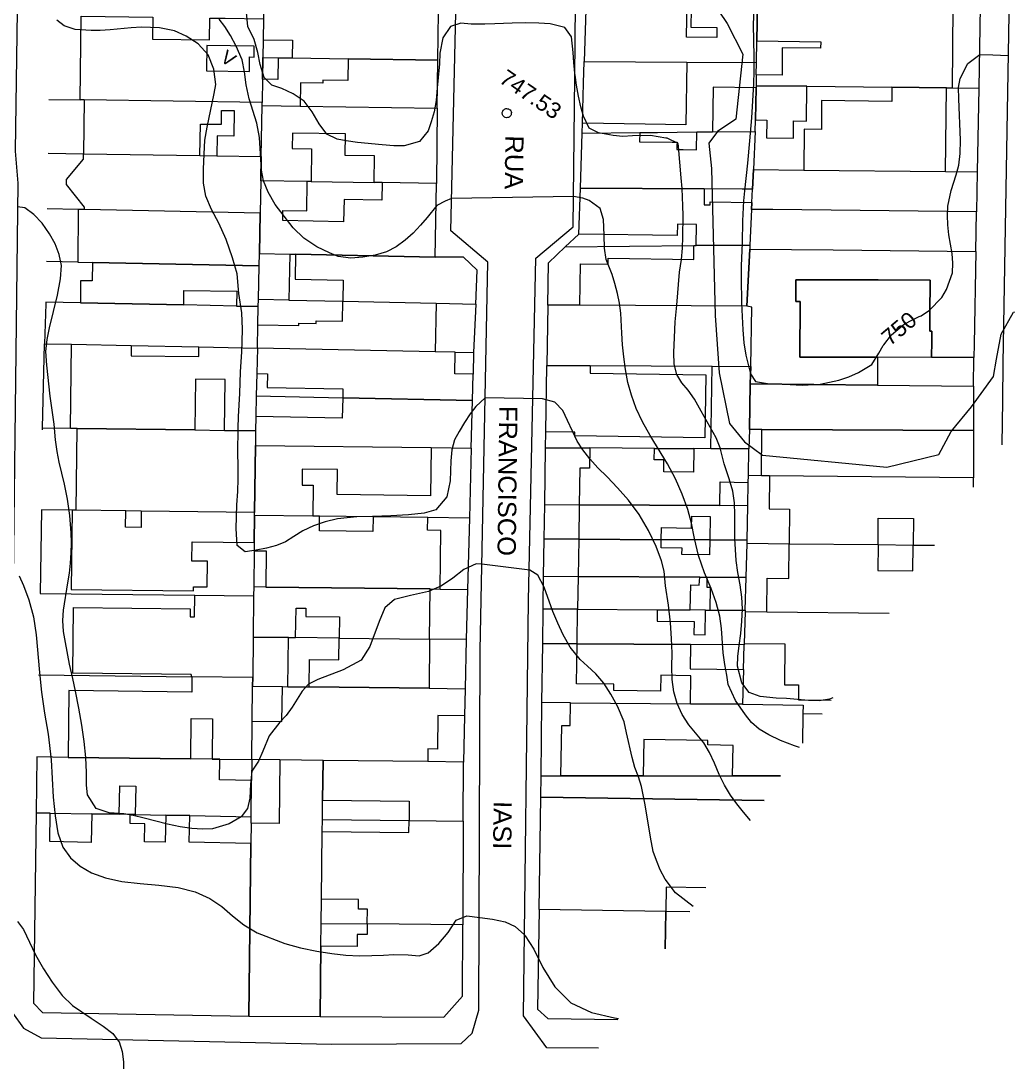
# Model space of a CAD drawing. Header units: metres. Extents: x 322294 to 7190115, y 7390841 to 10157759.
# Drawn here: x 323706.5 to 323814.8, y 7393247.5 to 7393361.7 of the extents above; entities that cross this region are included whole.
import ezdxf
from ezdxf.enums import TextEntityAlignment as Align

# ---------------------------------------------------------------- set-up
doc = ezdxf.new("R2010")
doc.units = ezdxf.units.M
doc.layers.get('0').update_dxf_attribs({"lineweight": 18})
for name, color, linetype, lineweight in [('100_SIST_VIARIO_MEIO_FIO', 1, 'Continuous', 18), ('160_P_SIMP_ASF_TOP', 7, 'Continuous', 18), ('206_MURO_E_MURO_ARRIMO', 7, 'Continuous', 18), ('214_PROJ_BEIRAL_EDIF', 10, 'Continuous', 18), ('600_CURVA_MESTRA', 14, 'Continuous', 18), ('602_CURVA_MESTRA_TOP', 24, 'Continuous', 18), ('604_CURVA_INTERM', 7, 'Continuous', 18), ('606_PTO_COTADO', 7, 'Continuous', 18), ('624_SEGM_CURVA_MESTRA', 14, 'Continuous', 18)]:
    doc.layers.add(name, color=color, linetype=linetype, lineweight=lineweight)
doc.styles.add('Style-Arial', font='arial.ttf', dxfattribs={"height": 1.75})

# ---------------------------------------------------------------- blocks, each defined once
blk = doc.blocks.new('SP09')
at = {"color": 0, "linetype": 'Continuous'}
blk.add_lwpolyline([(-0.03, -0.51), (-0.14, -0.49), (-0.24, -0.46), (-0.31, -0.42), (-0.35, -0.39), (-0.42, -0.31), (-0.47, -0.24), (-0.51, -0.15), (-0.52, -0.09), (-0.52, 0.03), (-0.51, 0.11), (-0.48, 0.2), (-0.44, 0.27), (-0.4, 0.33), (-0.32, 0.39), (-0.23, 0.44), (-0.15, 0.48), (-0.1, 0.48), (-0.03, 0.48), (0.08, 0.48), (0.19, 0.44), (0.27, 0.4), (0.35, 0.32), (0.41, 0.23), (0.46, 0.11), (0.48, 0.03), (0.48, -0.03), (0.47, -0.08), (0.44, -0.21), (0.38, -0.3), (0.31, -0.38), (0.23, -0.44), (0.1, -0.49), (0.02, -0.51)], close=True, dxfattribs=at)

msp = doc.modelspace()

# ---------------------------------------------------------------- linework, layer by layer
at = {"layer": '100_SIST_VIARIO_MEIO_FIO'}
for points in [[(323764.286, 7393430.829), (323764.733, 7393462.155), (323765.885, 7393464.028), (323766.305, 7393464.301), (323812.945, 7393463.71), (323816.51, 7393460.184), (323814.189, 7393324.107)], [(323767.233, 7393355.488), (323767.326, 7393363.482), (323767.603, 7393375.689), (323763.454, 7393378.691), (323764.287, 7393430.829)], [(323706.551, 7393396.043), (323705.867, 7393347.389), (323706.143, 7393343.876), (323705.471, 7393285.19), (323705.591, 7393252.927), (323706.797, 7393251.23), (323708.71, 7393250.193), (323740.581, 7393249.484), (323754.759, 7393249.574), (323755.988, 7393250.697), (323756.727, 7393253.229), (323756.863, 7393292.653), (323757.708, 7393335.213), (323753.628, 7393338.646), (323754.23, 7393364.178)], [(323769.845, 7393249.05), (323764.151, 7393249.098), (323761.618, 7393252.597), (323762.153, 7393298.108), (323762.977, 7393335.66), (323767.04, 7393339.067), (323767.233, 7393355.488)], [(323814.189, 7393324.107), (323814.12, 7393320.055), (323814.046, 7393315.187)]]:
    msp.add_lwpolyline(points, dxfattribs=at)
at = {"layer": '206_MURO_E_MURO_ARRIMO'}
for p, q in [((323811.696, 7393363.183), (323811.537, 7393354.287)), ((323811.537, 7393354.287), (323811.373, 7393345.105)), ((323768.035, 7393349.349), (323768.069, 7393350.447)), ((323766.185, 7393336.873), (323767.691, 7393338.286)), ((323764.351, 7393335.153), (323766.185, 7393336.873)), ((323764.278, 7393330.501), (323764.351, 7393335.153)), ((323756.375, 7393330.612), (323756.137, 7393325.305)), ((323708.858, 7393317.008), (323709.1, 7393326.274)), ((323756.137, 7393325.305), (323756.075, 7393322.92)), ((323708.854, 7393316.84), (323708.858, 7393317.008)), ((323764.034, 7393314.873), (323764.061, 7393316.627)), ((323755.868, 7393314.828), (323755.672, 7393307.164)), ((323763.937, 7393308.647), (323764.034, 7393314.873)), ((323708.748, 7393308.055), (323708.6, 7393298.9)), ((323763.877, 7393304.864), (323763.937, 7393308.647)), ((323755.672, 7393307.164), (323755.472, 7393299.336)), ((323763.814, 7393300.784), (323763.877, 7393304.864)), ((323763.762, 7393297.5), (323763.814, 7393300.784)), ((323755.472, 7393299.336), (323755.34, 7393293.846)), ((323763.759, 7393297.179), (323763.762, 7393297.5)), ((323763.714, 7393293.386), (323763.759, 7393297.179)), ((323755.34, 7393293.846), (323755.211, 7393288.449)), ((323763.638, 7393286.931), (323763.714, 7393293.386)), ((323763.544, 7393278.908), (323763.638, 7393286.931)), ((323755.14, 7393285.478), (323755.018, 7393280.412))]:
    msp.add_line(p, q, dxfattribs=at)
for points in [[(323734.713, 7393357.623), (323736.243, 7393357.599)], [(323787.14, 7393355.741), (323787.164, 7393357.089)], [(323808.64, 7393354.318), (323811.537, 7393354.287)], [(323709.571, 7393353.056), (323712.989, 7393353.004)], [(323774.358, 7393349.417), (323776.287, 7393349.437)], [(323776.287, 7393349.437), (323780.6, 7393349.483)], [(323709.477, 7393347.146), (323713.35, 7393347.086)], [(323738.313, 7393344.06), (323745.217, 7393343.955)], [(323712.792, 7393340.988), (323709.38, 7393341.06)], [(323766.185, 7393336.873), (323780.295, 7393337.024)], [(323712.723, 7393335.224), (323709.288, 7393335.297)], [(323735.891, 7393331.047), (323741.795, 7393330.921)], [(323754.116, 7393325.345), (323756.137, 7393325.305)], [(323732.313, 7393320.552), (323741.784, 7393320.351)], [(323711.924, 7393316.972), (323708.858, 7393317.008)], [(323764.034, 7393314.873), (323768.896, 7393314.844)], [(323775.973, 7393314.802), (323780.286, 7393314.776)], [(323786.21, 7393308.514), (323786.262, 7393311.069)], [(323787.708, 7393311.798), (323786.277, 7393311.813)], [(323712.114, 7393308.016), (323708.748, 7393308.055)], [(323763.937, 7393308.647), (323767.727, 7393308.624)], [(323745.116, 7393307.288), (323739.242, 7393307.356)], [(323755.672, 7393307.164), (323751.104, 7393307.217)], [(323767.668, 7393304.841), (323763.877, 7393304.864)], [(323782.05, 7393304.755), (323776.718, 7393304.787)], [(323786.126, 7393304.398), (323790.734, 7393304.349)], [(323800.486, 7393304.246), (323804.343, 7393304.205)], [(323732.077, 7393303.574), (323732.031, 7393299.611)], [(323763.814, 7393300.784), (323767.604, 7393300.761)], [(323708.6, 7393298.9), (323725.568, 7393298.701)], [(323752.467, 7393299.371), (323755.472, 7393299.336)], [(323767.548, 7393297.157), (323763.759, 7393297.179)], [(323781.563, 7393297.073), (323779.903, 7393297.083)], [(323741.389, 7393294.01), (323736.626, 7393294.066)], [(323755.34, 7393293.846), (323751.315, 7393293.894)], [(323767.488, 7393293.363), (323763.714, 7393293.386)], [(323785.725, 7393290.558), (323785.808, 7393293.254)], [(323708.428, 7393289.957), (323725.258, 7393289.76)], [(323766.779, 7393286.907), (323763.638, 7393286.931)], [(323792.224, 7393285.754), (323794.349, 7393285.715)], [(323731.809, 7393280.688), (323731.783, 7393278.402)], [(323719.033, 7393274.656), (323718.495, 7393274.665)], [(323731.729, 7393273.724), (323731.737, 7393274.425)], [(323739.559, 7393274.128), (323749.058, 7393274.019)], [(323739.423, 7393262.733), (323744.471, 7393262.675)]]:
    msp.add_lwpolyline(points, dxfattribs=at)
at = {"layer": '214_PROJ_BEIRAL_EDIF'}
for points in [[(323787.164, 7393357.089), (323787.208, 7393359.455), (323787.282, 7393363.442), (323787.315, 7393365.025), (323780.668, 7393364.955), (323780.027, 7393364.948), (323779.964, 7393360.97), (323782.828, 7393360.926), (323782.811, 7393359.829), (323779.485, 7393359.881), (323779.548, 7393363.882), (323768.492, 7393364.055), (323768.279, 7393357.202), (323779.53, 7393357.135)], [(323733.049, 7393359.598), (323736.272, 7393359.549), (323736.243, 7393357.599), (323742.373, 7393357.506), (323752.219, 7393357.355), (323752.283, 7393362.621), (323733.1, 7393362.914), (323733.084, 7393361.88)], [(323793.021, 7393363.381), (323787.282, 7393363.442), (323787.208, 7393359.455), (323794.203, 7393359.381), (323794.195, 7393358.678), (323789.989, 7393358.723), (323789.957, 7393355.711), (323787.14, 7393355.741), (323787.118, 7393354.546), (323792.666, 7393354.487), (323802.007, 7393354.388), (323807.99, 7393354.325), (323808.64, 7393354.318), (323808.734, 7393363.215)], [(323733.084, 7393361.88), (323733.049, 7393359.598), (323733.02, 7393357.649), (323732.983, 7393355.264), (323732.944, 7393352.699), (323713.42, 7393352.997), (323712.989, 7393353.004), (323713.098, 7393362.186), (323720.972, 7393362.065), (323720.943, 7393359.649), (323727.177, 7393359.574), (323727.206, 7393361.97), (323728.895, 7393361.944)], [(323732.08, 7393358.881), (323726.896, 7393358.943), (323726.863, 7393356.171), (323731.559, 7393356.116), (323731.577, 7393357.704), (323732.066, 7393357.698)], [(323732.983, 7393355.264), (323733.02, 7393357.649), (323734.713, 7393357.623), (323734.676, 7393355.238)], [(323742.373, 7393357.506), (323742.336, 7393355.132), (323739.623, 7393355.174), (323739.618, 7393354.831), (323737.172, 7393354.868), (323737.133, 7393352.308), (323752.155, 7393352.078), (323752.219, 7393357.355)], [(323787.113, 7393354.303), (323787.049, 7393350.802), (323788.295, 7393350.788), (323788.274, 7393348.825), (323791.205, 7393348.794), (323791.225, 7393350.686), (323792.626, 7393350.671), (323792.666, 7393354.487), (323787.118, 7393354.546)], [(323782.332, 7393349.502), (323787.026, 7393349.552), (323787.049, 7393350.802), (323787.113, 7393354.303), (323782.408, 7393354.376)], [(323802.007, 7393354.388), (323801.991, 7393352.835), (323794.303, 7393352.917), (323794.27, 7393349.766), (323792.395, 7393349.786), (323792.348, 7393345.307), (323807.893, 7393345.142), (323807.99, 7393354.325)], [(323727.974, 7393346.863), (323732.853, 7393346.788), (323732.939, 7393352.372), (323732.944, 7393352.699), (323713.42, 7393352.997), (323713.35, 7393347.086), (323726.134, 7393346.891), (323726.175, 7393350.348), (323728.489, 7393350.32), (323728.507, 7393351.841), (323729.868, 7393351.825), (323729.835, 7393349.036), (323728.001, 7393349.058)], [(323738.313, 7393344.06), (323737.903, 7393344.067), (323732.813, 7393344.144), (323732.853, 7393346.788), (323732.939, 7393352.372), (323737.133, 7393352.308), (323752.155, 7393352.078), (323752.055, 7393343.85), (323746.118, 7393343.941), (323745.217, 7393343.955), (323745.261, 7393346.859), (323742.045, 7393346.908), (323742.081, 7393349.264), (323736.281, 7393349.353), (323736.256, 7393347.664), (323738.368, 7393347.632)], [(323713.35, 7393347.086), (323726.134, 7393346.891), (323727.974, 7393346.863), (323732.853, 7393346.788), (323732.813, 7393344.144), (323732.737, 7393340.565), (323713.473, 7393340.974), (323713.476, 7393341.253), (323711.497, 7393343.74), (323711.504, 7393344.277), (323713.343, 7393346.491)], [(323746.118, 7393343.941), (323746.076, 7393341.994), (323741.941, 7393342.082), (323741.889, 7393339.633), (323735.211, 7393339.775), (323735.235, 7393340.889), (323737.834, 7393340.833), (323737.903, 7393344.067), (323732.813, 7393344.144), (323732.737, 7393340.565), (323732.644, 7393336.16), (323735.998, 7393336.089), (323736.623, 7393336.076), (323751.933, 7393335.751), (323752.055, 7393343.85)], [(323780.535, 7393337.026), (323780.571, 7393339.333), (323778.485, 7393339.366), (323778.466, 7393338.118), (323767.691, 7393338.286), (323767.847, 7393343.315), (323781.432, 7393343.234), (323781.405, 7393341.49), (323782.086, 7393341.479), (323782.091, 7393341.809), (323786.654, 7393341.738), (323786.619, 7393340.996), (323786.434, 7393337.089)], [(323713.473, 7393340.974), (323712.792, 7393340.988), (323712.723, 7393335.224), (323714.338, 7393335.189), (323732.615, 7393334.801), (323732.644, 7393336.16), (323732.737, 7393340.565)], [(323732.644, 7393336.16), (323735.998, 7393336.089), (323735.891, 7393331.047), (323732.537, 7393331.118), (323732.615, 7393334.801)], [(323767.805, 7393330.48), (323767.876, 7393335.035), (323770.883, 7393334.987), (323770.893, 7393335.632), (323780.27, 7393335.485), (323780.295, 7393337.024), (323780.535, 7393337.026), (323786.434, 7393337.089), (323786.412, 7393336.644), (323786.114, 7393330.37)], [(323730.137, 7393330.399), (323732.521, 7393330.348), (323732.537, 7393331.118), (323732.615, 7393334.801), (323714.338, 7393335.189), (323714.314, 7393333.15), (323713.05, 7393333.165), (323713.021, 7393330.762), (323724.345, 7393330.522), (323724.364, 7393332.114), (323730.157, 7393332.045)], [(323736.623, 7393336.076), (323736.565, 7393333.36), (323741.844, 7393333.248), (323741.795, 7393330.921), (323752.038, 7393330.704), (323756.375, 7393330.612), (323756.542, 7393334.324), (323755.034, 7393335.75), (323751.933, 7393335.751)], [(323709.1, 7393326.274), (323712.034, 7393326.212), (323718.603, 7393326.073), (323726.004, 7393325.915), (323732.424, 7393325.779), (323732.478, 7393328.347), (323732.521, 7393330.348), (323730.137, 7393330.399), (323724.345, 7393330.522), (323713.021, 7393330.762), (323709.217, 7393330.843), (323709.214, 7393330.643)], [(323732.478, 7393328.347), (323736.974, 7393328.252), (323736.979, 7393328.527), (323738.869, 7393328.487), (323738.875, 7393328.79), (323741.748, 7393328.729), (323741.795, 7393330.921), (323752.038, 7393330.704), (323751.925, 7393325.389), (323732.424, 7393325.779)], [(323786.114, 7393330.37), (323767.805, 7393330.48), (323764.278, 7393330.501), (323764.175, 7393323.901), (323768.919, 7393323.872), (323782.281, 7393323.793), (323786.52, 7393323.767), (323786.652, 7393330.291)], [(323732.313, 7393320.552), (323732.265, 7393318.303), (323732.232, 7393316.734), (323728.832, 7393316.774), (323728.898, 7393322.343), (323725.626, 7393322.382), (323725.56, 7393316.813), (323712.682, 7393316.963), (323711.924, 7393316.972), (323712.034, 7393326.212), (323718.603, 7393326.073), (323718.589, 7393324.947), (323725.992, 7393324.859), (323726.004, 7393325.915), (323732.424, 7393325.779), (323732.364, 7393322.991)], [(323741.784, 7393320.351), (323756.002, 7393320.049), (323756.075, 7393322.92), (323754.065, 7393322.963), (323754.116, 7393325.345), (323751.925, 7393325.389), (323732.424, 7393325.779), (323732.364, 7393322.991), (323733.531, 7393322.967), (323733.499, 7393321.489), (323741.804, 7393321.312)], [(323810.953, 7393321.614), (323811.009, 7393324.76), (323806.366, 7393324.771), (323800.437, 7393324.786), (323800.429, 7393321.725)], [(323768.919, 7393323.872), (323768.906, 7393323.058), (323781.615, 7393322.859), (323781.507, 7393315.95), (323767.25, 7393316.173), (323767.256, 7393316.577), (323764.061, 7393316.627), (323764.175, 7393323.901)], [(323782.14, 7393314.765), (323782.281, 7393323.793), (323786.52, 7393323.767), (323786.481, 7393321.873), (323786.38, 7393316.881), (323786.336, 7393314.74)], [(323787.762, 7393316.874), (323786.38, 7393316.881), (323786.481, 7393321.873), (323800.429, 7393321.725), (323810.953, 7393321.614), (323810.951, 7393316.764)], [(323741.784, 7393320.351), (323741.736, 7393318.102), (323732.265, 7393318.303), (323732.232, 7393316.734), (323732.212, 7393315.105), (323751.489, 7393314.879), (323755.868, 7393314.828), (323756.002, 7393320.049)], [(323719.689, 7393307.927), (323717.995, 7393307.947), (323712.575, 7393308.01), (323712.682, 7393316.963), (323725.56, 7393316.813), (323728.832, 7393316.774), (323732.232, 7393316.734), (323732.212, 7393315.105), (323732.127, 7393307.781)], [(323788.581, 7393311.789), (323787.708, 7393311.798), (323787.762, 7393316.874), (323810.951, 7393316.764), (323810.948, 7393311.552)], [(323738.518, 7393307.365), (323732.123, 7393307.44), (323732.127, 7393307.781), (323732.212, 7393315.105), (323751.489, 7393314.879), (323751.427, 7393309.613), (323741.18, 7393309.733), (323741.212, 7393312.483), (323737.355, 7393312.529), (323737.334, 7393310.777), (323738.558, 7393310.762)], [(323786.262, 7393311.069), (323786.277, 7393311.813), (323786.336, 7393314.74), (323782.14, 7393314.765), (323780.286, 7393314.776), (323780.246, 7393312.182), (323776.983, 7393312.234), (323777.004, 7393313.531), (323775.953, 7393313.548), (323775.973, 7393314.802), (323768.896, 7393314.844), (323768.861, 7393312.613), (323767.79, 7393312.63), (323767.727, 7393308.624), (323783.134, 7393308.532), (323783.175, 7393311.117)], [(323719.689, 7393307.927), (323719.668, 7393306.142), (323717.974, 7393306.162), (323717.995, 7393307.947), (323712.575, 7393308.01), (323712.114, 7393308.016), (323712.01, 7393299.345), (323725.414, 7393299.186), (323725.419, 7393299.631), (323726.911, 7393299.614), (323726.945, 7393302.418), (323725.248, 7393302.438), (323725.273, 7393304.553), (323732.088, 7393304.472), (323732.123, 7393307.44), (323732.127, 7393307.781)], [(323783.134, 7393308.532), (323767.727, 7393308.624), (323767.668, 7393304.841), (323776.718, 7393304.787), (323776.739, 7393306.116), (323780.04, 7393306.064), (323780.061, 7393307.356), (323782.09, 7393307.324), (323782.05, 7393304.755), (323786.133, 7393304.731), (323786.21, 7393308.514)], [(323733.357, 7393299.595), (323751.379, 7393299.384), (323752.467, 7393299.371), (323752.542, 7393305.806), (323751.088, 7393305.823), (323751.104, 7393307.217), (323745.116, 7393307.288), (323745.097, 7393305.702), (323739.223, 7393305.771), (323739.242, 7393307.356), (323738.518, 7393307.365), (323732.123, 7393307.44), (323732.088, 7393304.472), (323732.077, 7393303.574), (323733.404, 7393303.559)], [(323767.604, 7393300.761), (323780.941, 7393300.681), (323781.729, 7393300.677), (323786.035, 7393300.651), (323786.126, 7393304.398), (323786.133, 7393304.731), (323782.05, 7393304.755), (323782.024, 7393303.121), (323778.983, 7393303.169), (323778.993, 7393303.863), (323776.704, 7393303.899), (323776.718, 7393304.787), (323767.668, 7393304.841)], [(323780.941, 7393300.681), (323767.604, 7393300.761), (323767.548, 7393297.157), (323776.283, 7393297.104), (323779.903, 7393297.083), (323779.946, 7393299.83), (323780.889, 7393299.815)], [(323781.729, 7393300.677), (323781.711, 7393299.572), (323782.074, 7393299.566), (323782.035, 7393297.07), (323785.924, 7393297.047), (323786.035, 7393300.651)], [(323725.258, 7393289.76), (323725.183, 7393289.997), (323712.177, 7393290.152), (323712.263, 7393297.366), (323725.065, 7393297.213), (323725.055, 7393296.32), (323725.54, 7393296.314), (323725.568, 7393298.701), (323732.019, 7393298.625), (323731.966, 7393294.12), (323731.915, 7393289.682)], [(323751.379, 7393299.384), (323733.357, 7393299.595), (323732.031, 7393299.611), (323732.019, 7393298.625), (323731.966, 7393294.12), (323735.829, 7393294.075), (323736.626, 7393294.066), (323736.664, 7393297.294), (323737.75, 7393297.281), (323737.739, 7393296.358), (323741.416, 7393296.314), (323741.389, 7393294.01), (323751.315, 7393293.894)], [(323781.563, 7393297.073), (323782.035, 7393297.07), (323785.924, 7393297.047), (323785.919, 7393296.874), (323785.813, 7393293.418), (323785.808, 7393293.254), (323779.911, 7393293.289), (323767.488, 7393293.363), (323767.548, 7393297.157), (323776.283, 7393297.104), (323776.264, 7393295.867), (323780.324, 7393295.804), (323780.302, 7393294.382), (323781.52, 7393294.363)], [(323735.167, 7393288.683), (323735.766, 7393288.676), (323735.829, 7393294.075), (323731.966, 7393294.12), (323731.915, 7393289.682), (323731.903, 7393288.722)], [(323751.252, 7393288.495), (323738.114, 7393288.649), (323738.149, 7393291.667), (323741.361, 7393291.629), (323741.389, 7393294.01), (323751.315, 7393293.894)], [(323785.725, 7393290.558), (323785.608, 7393286.761), (323779.925, 7393286.805), (323779.973, 7393289.872), (323776.659, 7393289.923), (323776.631, 7393288.172), (323771.515, 7393288.252), (323771.526, 7393288.937), (323767.42, 7393289.001), (323767.488, 7393293.363), (323779.911, 7393293.289), (323779.869, 7393290.65)], [(323725.258, 7393289.76), (323725.238, 7393288.084), (323711.77, 7393288.244), (323711.683, 7393280.927), (323725.129, 7393280.767), (323725.182, 7393285.17), (323727.513, 7393285.142), (323727.461, 7393280.74), (323728.3, 7393280.73), (323731.809, 7393280.688), (323731.859, 7393284.902), (323731.903, 7393288.722), (323731.915, 7393289.682)], [(323751.112, 7393280.458), (323739.636, 7393280.595), (323734.888, 7393280.651), (323731.809, 7393280.688), (323731.859, 7393284.902), (323735.122, 7393284.864), (323735.167, 7393288.683), (323735.766, 7393288.676), (323738.114, 7393288.649), (323751.252, 7393288.495), (323755.211, 7393288.449), (323755.14, 7393285.478), (323752.231, 7393285.512), (323752.188, 7393281.838), (323751.129, 7393281.85)], [(323708.173, 7393274.853), (323709.72, 7393274.825), (323714.276, 7393274.742), (323717.275, 7393274.688), (323717.332, 7393277.82), (323719.09, 7393277.788), (323719.033, 7393274.656), (323722.381, 7393274.595), (323725.015, 7393274.547), (323731.737, 7393274.425), (323731.783, 7393278.402), (323728.259, 7393278.466), (323728.3, 7393280.73), (323727.461, 7393280.74), (323725.129, 7393280.767), (323711.683, 7393280.927), (323708.255, 7393280.968)], [(323739.636, 7393280.595), (323734.888, 7393280.651), (323734.808, 7393273.688), (323731.729, 7393273.724), (323731.704, 7393271.502), (323731.487, 7393252.565), (323739.301, 7393252.526), (323739.393, 7393260.226), (323739.423, 7393262.733), (323739.454, 7393265.377), (323739.543, 7393272.815), (323739.559, 7393274.128), (323739.584, 7393276.25)], [(323739.584, 7393276.25), (323749.082, 7393276.141), (323749.058, 7393274.019), (323754.994, 7393273.951), (323755.018, 7393280.412), (323751.112, 7393280.458), (323739.636, 7393280.595)], [(323709.72, 7393274.825), (323708.173, 7393274.853), (323707.891, 7393253.985), (323708.859, 7393252.975), (323731.487, 7393252.565), (323731.704, 7393271.502), (323724.962, 7393271.625), (323725.015, 7393274.547), (323722.381, 7393274.595), (323722.328, 7393271.626), (323720.035, 7393271.668), (323720.071, 7393273.655), (323718.477, 7393273.684), (323718.495, 7393274.665), (323717.275, 7393274.688), (323714.276, 7393274.742), (323714.219, 7393271.61), (323709.663, 7393271.693)], [(323749.058, 7393274.019), (323754.994, 7393273.951), (323754.95, 7393262.555), (323744.471, 7393262.675), (323744.49, 7393264.279), (323743.51, 7393264.291), (323743.522, 7393265.33), (323739.454, 7393265.377), (323739.543, 7393272.815), (323749.043, 7393272.706)], [(323744.471, 7393262.675), (323744.458, 7393261.498), (323743.367, 7393261.511), (323743.352, 7393260.18), (323739.393, 7393260.226), (323739.301, 7393252.526), (323752.89, 7393252.457), (323754.921, 7393254.742), (323754.95, 7393262.555)]]:
    msp.add_lwpolyline(points, close=True, dxfattribs=at)
for points in [[(323768.206, 7393354.838), (323768.279, 7393357.202), (323779.53, 7393357.135)], [(323779.53, 7393357.135), (323779.423, 7393350.269), (323774.937, 7393350.339)], [(323774.937, 7393350.339), (323768.069, 7393350.447), (323768.206, 7393354.838)], [(323785.606, 7393343.209), (323781.432, 7393343.234), (323767.847, 7393343.315), (323768.035, 7393349.349), (323774.358, 7393349.417)], [(323774.358, 7393349.417), (323774.342, 7393348.418), (323777.895, 7393348.362)], [(323779.101, 7393347.557), (323780.57, 7393347.534), (323780.6, 7393349.483), (323782.332, 7393349.502), (323787.026, 7393349.552), (323786.827, 7393345.365), (323786.724, 7393343.203), (323785.606, 7393343.209)], [(323777.895, 7393348.362), (323778.446, 7393348.354), (323778.441, 7393347.998)], [(323778.441, 7393347.998), (323778.434, 7393347.567), (323779.101, 7393347.557)], [(323786.69, 7393342.485), (323786.724, 7393343.203), (323786.827, 7393345.365), (323792.348, 7393345.307)], [(323792.348, 7393345.307), (323807.893, 7393345.142), (323811.373, 7393345.105), (323811.294, 7393340.734), (323788.955, 7393340.971)], [(323788.955, 7393340.971), (323786.619, 7393340.996), (323786.654, 7393341.738), (323786.69, 7393342.485)], [(323788.955, 7393340.971), (323786.619, 7393340.996), (323786.434, 7393337.089)], [(323795.575, 7393336.547), (323811.217, 7393336.381), (323811.294, 7393340.734), (323788.955, 7393340.971)], [(323800.496, 7393333.258), (323791.468, 7393333.28), (323791.462, 7393330.908), (323791.937, 7393330.907), (323791.922, 7393324.807), (323800.437, 7393324.786), (323800.429, 7393321.725), (323786.481, 7393321.873), (323786.52, 7393323.767), (323786.652, 7393330.291), (323786.114, 7393330.37), (323786.412, 7393336.644), (323795.575, 7393336.547)], [(323786.434, 7393337.089), (323786.412, 7393336.644), (323795.575, 7393336.547)], [(323795.575, 7393336.547), (323811.217, 7393336.381), (323811.035, 7393326.215)], [(323806.366, 7393324.771), (323800.437, 7393324.786), (323791.922, 7393324.807), (323791.937, 7393330.907), (323791.462, 7393330.908), (323791.468, 7393333.28), (323800.496, 7393333.258)], [(323800.496, 7393333.258), (323806.193, 7393333.244), (323806.183, 7393329.457)], [(323806.183, 7393329.457), (323806.193, 7393333.244), (323800.496, 7393333.258)], [(323806.183, 7393329.457), (323806.179, 7393327.663), (323806.373, 7393327.663), (323806.37, 7393326.577), (323806.366, 7393324.771)], [(323811.009, 7393324.76), (323806.366, 7393324.771), (323806.37, 7393326.577), (323806.373, 7393327.663), (323806.179, 7393327.663), (323806.183, 7393329.457)], [(323811.035, 7393326.215), (323811.009, 7393324.76)], [(323810.947, 7393310.55), (323810.948, 7393311.552), (323788.581, 7393311.789), (323788.542, 7393308.17), (323790.774, 7393308.146), (323790.734, 7393304.349), (323800.486, 7393304.246), (323800.517, 7393307.146), (323804.373, 7393307.105), (323804.343, 7393304.205)], [(323801.696, 7393296.707), (323788.284, 7393296.849), (323788.323, 7393300.553), (323790.693, 7393300.528), (323790.734, 7393304.349), (323800.486, 7393304.246), (323800.456, 7393301.421), (323804.313, 7393301.38), (323804.343, 7393304.205)], [(323804.343, 7393304.205), (323806.69, 7393304.18)], [(323804.343, 7393304.205), (323806.69, 7393304.18)], [(323785.919, 7393296.874), (323785.813, 7393293.418), (323790.269, 7393293.37), (323790.222, 7393288.886), (323791.765, 7393288.87), (323791.748, 7393287.252), (323795.351, 7393287.213)], [(323801.696, 7393296.707), (323788.284, 7393296.849), (323785.919, 7393296.874)], [(323789.785, 7393278.885), (323784.54, 7393278.89), (323784.593, 7393282.24), (323781.809, 7393282.284), (323781.817, 7393282.768), (323774.801, 7393282.878), (323774.738, 7393278.898), (323765.718, 7393278.906), (323765.804, 7393284.424), (323766.739, 7393284.409), (323766.779, 7393286.907), (323779.925, 7393286.805), (323785.608, 7393286.761), (323792.272, 7393286.645), (323792.224, 7393285.754)], [(323792.224, 7393285.754), (323792.19, 7393282.484)], [(323787.983, 7393276.19), (323763.509, 7393276.573), (323763.544, 7393278.908), (323765.718, 7393278.906)], [(323765.718, 7393278.906), (323774.738, 7393278.898), (323784.54, 7393278.89), (323789.785, 7393278.885)], [(323781.588, 7393266.621), (323777.253, 7393266.689), (323777.212, 7393264.04), (323763.321, 7393264.257), (323763.509, 7393276.573), (323787.983, 7393276.19)], [(323763.321, 7393264.257), (323763.154, 7393253.322), (323764.278, 7393252.305), (323771.948, 7393252.198)], [(323777.13, 7393259.951), (323777.212, 7393264.04), (323763.321, 7393264.257)], [(323779.835, 7393263.999), (323777.212, 7393264.04), (323777.13, 7393259.951)]]:
    msp.add_lwpolyline(points, dxfattribs=at)
at = {"layer": '600_CURVA_MESTRA', "elevation": 750, "flags": 128}
msp.add_lwpolyline([(323786.879, 7393363.078), (323786.79, 7393361.244), (323786.88, 7393357.79), (323786.861, 7393356.158), (323786.823, 7393354.757), (323786.604, 7393351.041), (323786.399, 7393348.496), (323786.17, 7393346.049), (323785.852, 7393343.045)], dxfattribs=at)
at = {"layer": '600_CURVA_MESTRA'}
for points, elevation in [([(323805.785, 7393329.723), (323806.094, 7393329.927), (323807.472, 7393331.329), (323808.002, 7393332.199), (323808.637, 7393334.027), (323808.705, 7393335.085), (323808.627, 7393336.176), (323808.241, 7393338.222), (323808.124, 7393339.288), (323808.091, 7393340.334), (323808.156, 7393341.342), (323808.504, 7393343.068), (323809.046, 7393344.784), (323809.329, 7393345.858), (323809.504, 7393347.134), (323809.547, 7393348.602), (323809.358, 7393353.121), (323809.326, 7393354.341), (323809.476, 7393355.349), (323810.328, 7393356.989), (323811.645, 7393357.982), (323813.085, 7393357.924), (323814.765, 7393357.864)], 750), ([(323785.852, 7393343.045), (323785.744, 7393341.924), (323785.632, 7393339.755), (323785.597, 7393337.343), (323785.489, 7393334.804), (323785.474, 7393333.507), (323785.509, 7393330.724), (323785.656, 7393327.809), (323785.776, 7393326.369), (323785.993, 7393325.03), (323786.5, 7393322.963), (323787.064, 7393322.135), (323788.35, 7393321.894), (323790.181, 7393321.821), (323792.167, 7393321.717), (323794.124, 7393321.839), (323796.18, 7393322.293), (323797.267, 7393322.633), (323798.327, 7393323.132), (323799.817, 7393324.003), (323800.572, 7393325.235), (323801.059, 7393326.067)], 750), ([(323780.214, 7393264.565), (323778.272, 7393266.095), (323777.13, 7393267.592), (323776.612, 7393268.59), (323776.182, 7393269.637), (323775.837, 7393270.594), (323775.543, 7393272.186), (323774.952, 7393275.714), (323774.552, 7393277.717), (323774.212, 7393278.782), (323773.835, 7393279.831), (323773.526, 7393280.925), (323772.887, 7393283.603), (323772.641, 7393284.821), (323771.931, 7393286.548), (323771.184, 7393287.839), (323770.417, 7393289.055), (323769.559, 7393290.078), (323768.644, 7393290.938), (323767.836, 7393291.65), (323766.727, 7393293.007), (323765.97, 7393294.372), (323765.371, 7393295.635), (323764.834, 7393296.928), (323763.881, 7393299.592), (323763.177, 7393300.914), (323762.312, 7393301.463), (323757.05, 7393302.092), (323756.408, 7393302.152), (323755.057, 7393301.537), (323753.855, 7393300.572), (323752.602, 7393299.744), (323751.177, 7393299.109), (323749.224, 7393298.68), (323747.46, 7393298.218), (323746.42, 7393297.335), (323745.772, 7393295.812), (323744.76, 7393293.087), (323743.815, 7393291.575), (323741.851, 7393290.537), (323739.045, 7393289.468), (323738.04, 7393288.962), (323737.324, 7393288.197), (323736.236, 7393286.443), (323735.588, 7393285.518), (323734.895, 7393284.772), (323733.717, 7393283.285), (323733.019, 7393281.592), (323732.56, 7393280.526), (323731.818, 7393279.426), (323731.668, 7393277.977), (323731.618, 7393276.458), (323731.349, 7393275.311), (323730.651, 7393274.412), (323729.317, 7393273.634), (323727.507, 7393273.096), (323726.407, 7393273.039), (323725.238, 7393273.125), (323723.953, 7393273.322), (323722.58, 7393273.621), (323719.998, 7393274.275), (323718.818, 7393274.546), (323717.777, 7393274.751), (323716.173, 7393274.848), (323714.747, 7393275.324), (323713.798, 7393276.82), (323713.701, 7393277.898), (323713.675, 7393279.285), (323713.612, 7393280.906), (323713.429, 7393282.654), (323713.173, 7393284.45), (323712.852, 7393286.309), (323712.494, 7393288.174), (323712.192, 7393289.581), (323711.808, 7393291.129), (323711.39, 7393293.512), (323711.171, 7393294.731), (323711.091, 7393295.92), (323711.155, 7393297.067), (323711.656, 7393300.068), (323711.812, 7393301.109), (323711.946, 7393302.215), (323712.02, 7393303.333), (323712.042, 7393304.462), (323712.01, 7393305.549), (323711.847, 7393307.439), (323711.591, 7393309.24), (323711.262, 7393310.874), (323710.704, 7393313.283), (323710.473, 7393314.451), (323710.274, 7393315.723), (323710.147, 7393317.438), (323709.688, 7393320.509), (323709.327, 7393323.935), (323709.244, 7393325.409), (323709.365, 7393326.732), (323709.628, 7393327.999), (323710.493, 7393331.587), (323710.855, 7393333.378), (323710.932, 7393334.853), (323710.705, 7393336.066), (323710.252, 7393337.207), (323709.624, 7393338.303), (323708.822, 7393339.472), (323707.928, 7393340.43), (323706.912, 7393341.149), (323706.113, 7393341.268)], 745), ([(323805.004, 7393329.247), (323805.208, 7393329.342), (323805.785, 7393329.723)], 750)]:
    msp.add_lwpolyline(points, dxfattribs=dict(at, elevation=elevation))
at = {"layer": '604_CURVA_INTERM', "flags": 128}
for points, elevation in [([(323782.132, 7393364.116), (323783.926, 7393361.39), (323785.672, 7393358.017), (323784.898, 7393350.893), (323782.89, 7393349.535), (323781.924, 7393348.271), (323782.231, 7393345.464)], 749), ([(323758.48, 7393361.338), (323757.369, 7393361.296), (323755.88, 7393361.316), (323754.732, 7393361.393), (323753.601, 7393361.049), (323752.761, 7393359.8), (323752.433, 7393358.107), (323752.388, 7393356.939), (323752.152, 7393354.306), (323752.021, 7393352.946), (323751.83, 7393351.704), (323751.502, 7393350.586), (323751.152, 7393349.605), (323750.211, 7393348.431), (323748.515, 7393347.95), (323747.407, 7393347.963), (323746.125, 7393348.061), (323743.415, 7393348.34), (323742.172, 7393348.509), (323741.183, 7393348.701), (323740.057, 7393349.241), (323739.215, 7393350.387), (323738.421, 7393351.693), (323737.556, 7393352.865), (323736.345, 7393353.647), (323735.117, 7393354.255), (323733.997, 7393354.631), (323733.162, 7393355.453), (323732.744, 7393356.862), (323732.481, 7393358.191), (323732.067, 7393359.623), (323731.373, 7393361.048), (323731.251, 7393362.562)], 748), ([(323786.516, 7393273.995), (323785.737, 7393274.907), (323785.004, 7393275.849), (323784.296, 7393276.801), (323783.659, 7393277.882), (323783.079, 7393279.037), (323782.553, 7393280.278), (323782.009, 7393281.472), (323781.396, 7393282.505), (323779.743, 7393284.479), (323778.996, 7393285.623), (323778.444, 7393286.837), (323778.091, 7393288.1), (323777.913, 7393289.447), (323777.892, 7393290.853), (323777.899, 7393292.358), (323777.84, 7393293.951), (323777.727, 7393295.658), (323777.506, 7393297.615), (323777.183, 7393299.72), (323777.047, 7393301.32), (323776.736, 7393302.485), (323776.163, 7393304.046), (323775.304, 7393305.79), (323774.294, 7393307.556), (323773.134, 7393309.115), (323771.925, 7393310.472), (323770.773, 7393311.663), (323769.754, 7393312.676), (323768.889, 7393313.658), (323768.132, 7393314.653), (323767.5, 7393315.602), (323765.906, 7393318.959), (323765.028, 7393319.849), (323763.696, 7393320.212), (323757.412, 7393320.339), (323756.369, 7393319.389), (323755.758, 7393318.585), (323755.129, 7393317.645), (323754.544, 7393316.664), (323754.058, 7393315.721), (323753.75, 7393314.645), (323753.641, 7393313.444), (323753.577, 7393311.248), (323753.207, 7393309.488), (323751.986, 7393308.063), (323750.703, 7393307.698), (323748.996, 7393307.514), (323747.061, 7393307.4), (323745.065, 7393307.326), (323743.349, 7393307.3), (323741.207, 7393307.065), (323739.844, 7393306.763), (323738.57, 7393306.311), (323737.416, 7393305.767), (323736.423, 7393305.131), (323735.496, 7393304.566), (323734.515, 7393304.159), (323733.422, 7393303.867), (323732.293, 7393303.64), (323731.097, 7393303.457), (323730.204, 7393304.157), (323730.087, 7393306.019), (323730.188, 7393308.624), (323730.272, 7393310.059), (323730.316, 7393311.473), (323730.332, 7393312.891), (323730.302, 7393314.321), (323730.306, 7393317.013), (323730.352, 7393318.307), (323730.492, 7393320.808), (323730.587, 7393323.18), (323730.724, 7393325.369), (323730.777, 7393326.496), (323730.798, 7393327.87), (323730.707, 7393329.639), (323730.394, 7393331.764), (323730.219, 7393333.931), (323729.711, 7393335.7), (323728.99, 7393337.685), (323728.185, 7393339.471), (323727.41, 7393340.996), (323726.78, 7393342.443), (323726.52, 7393343.885), (323726.518, 7393345.414), (323726.579, 7393347.032), (323726.683, 7393348.587), (323726.907, 7393350.016), (323727.7, 7393353.711), (323727.86, 7393354.704), (323727.65, 7393356.383), (323727.018, 7393357.95), (323725.953, 7393359.149), (323724.604, 7393359.971), (323723.325, 7393360.576), (323721.709, 7393360.891), (323719.738, 7393360.956), (323718.592, 7393360.881), (323716.268, 7393360.666), (323715.197, 7393360.619), (323714.191, 7393360.621), (323712.435, 7393360.721), (323711.254, 7393361.128), (323710.452, 7393361.753)], 746), ([(323791.867, 7393282.001), (323791.316, 7393282.189), (323789.796, 7393282.791), (323788.506, 7393283.399), (323787.468, 7393284.018), (323786.601, 7393284.761), (323785.938, 7393285.575), (323784.875, 7393287.178), (323784.067, 7393288.93), (323783.895, 7393289.955), (323783.675, 7393291.113), (323783.489, 7393292.389), (323783.332, 7393295.042), (323783.152, 7393296.422), (323782.735, 7393297.892), (323782.172, 7393299.422), (323781.461, 7393301.158), (323780.797, 7393303.059), (323780.357, 7393304.907), (323780.032, 7393306.583), (323779.618, 7393308.084), (323779.014, 7393309.771), (323778.295, 7393311.46), (323777.409, 7393313.089), (323775.496, 7393316.213), (323774.649, 7393317.716), (323773.955, 7393319.17), (323773.438, 7393320.625), (323773.068, 7393322.02), (323772.799, 7393323.439), (323772.596, 7393324.841), (323772.473, 7393326.157), (323772.377, 7393327.429), (323772.279, 7393329.635), (323772.153, 7393330.701), (323771.935, 7393331.783), (323771.643, 7393332.878), (323771.323, 7393333.864), (323770.687, 7393335.495), (323770.481, 7393336.736), (323770.473, 7393338.168), (323770.383, 7393339.891), (323770.032, 7393341.08), (323768.796, 7393341.971), (323768.115, 7393342.239), (323767.079, 7393342.409), (323753.712, 7393342.182), (323753.014, 7393341.88), (323752.105, 7393341.417), (323751.037, 7393340.11), (323750.322, 7393339.262), (323749.516, 7393338.397), (323748.631, 7393337.617), (323747.658, 7393336.9), (323746.593, 7393336.351), (323745.347, 7393335.989), (323743.979, 7393335.749), (323742.66, 7393335.643), (323741.292, 7393335.821), (323740.339, 7393336.239), (323738.948, 7393336.907), (323737.524, 7393337.845), (323736.362, 7393338.969), (323735.353, 7393340.239), (323734.395, 7393341.542), (323733.605, 7393342.897), (323733.097, 7393344.135), (323732.879, 7393345.28), (323732.667, 7393348.867), (323732.372, 7393350.441), (323731.519, 7393353.101), (323731.205, 7393354.659), (323731.023, 7393356.065), (323730.77, 7393357.385), (323730.107, 7393358.904), (323729.485, 7393360.043), (323728.862, 7393361.035), (323728.223, 7393361.859)], 747), ([(323767.3, 7393355.444), (323767.233, 7393355.91), (323767.111, 7393357.112), (323767.041, 7393358.19), (323766.884, 7393359.915), (323766.14, 7393360.951), (323764.528, 7393361.335), (323763.285, 7393361.418), (323761.856, 7393361.451), (323760.362, 7393361.426), (323758.48, 7393361.338)], 748), ([(323777.221, 7393348.813), (323775.544, 7393349.088), (323773.564, 7393349.046), (323772.506, 7393348.984), (323771.446, 7393349.087), (323769.841, 7393349.392), (323768.801, 7393349.909), (323768.195, 7393351.209), (323767.888, 7393352.244), (323767.637, 7393353.397), (323767.418, 7393354.619), (323767.3, 7393355.444)], 748), ([(323778.595, 7393347.895), (323778.566, 7393348.217), (323777.348, 7393348.792), (323777.221, 7393348.813)], 748), ([(323795.52, 7393287.467), (323795.148, 7393287.322), (323794.031, 7393287.132), (323792.855, 7393287.167), (323791.668, 7393287.284), (323790.458, 7393287.379), (323789.309, 7393287.415), (323787.552, 7393287.614), (323786.359, 7393288.042), (323785.569, 7393289.082), (323785.089, 7393290.933), (323785.118, 7393291.982), (323785.241, 7393293.184), (323785.434, 7393294.507), (323785.568, 7393295.854), (323785.632, 7393297.195), (323785.556, 7393298.5), (323785.36, 7393299.847), (323785.107, 7393301.187), (323784.922, 7393302.5), (323784.841, 7393303.723), (323784.786, 7393304.925), (323784.8, 7393307.504), (323784.761, 7393308.825), (323784.554, 7393310.094), (323784.147, 7393311.448), (323783.615, 7393313.115), (323783.19, 7393314.866), (323782.737, 7393315.96), (323781.109, 7393318.86), (323780.374, 7393320.179), (323779.665, 7393321.173), (323778.956, 7393321.992), (323778.416, 7393322.9), (323778.146, 7393324.014), (323778.109, 7393325.326), (323778.15, 7393326.935), (323778.236, 7393328.677), (323778.407, 7393330.504), (323778.711, 7393334.101), (323778.923, 7393335.503), (323779.058, 7393336.761), (323779.093, 7393337.976), (323779.109, 7393340.329), (323779.095, 7393341.396), (323779.01, 7393343.296), (323778.917, 7393344.463), (323778.595, 7393347.895)], 748), ([(323782.231, 7393345.464), (323782.613, 7393329.35), (323783.083, 7393323.087), (323784.194, 7393317.537), (323785.833, 7393315.511), (323787.823, 7393314.067), (323801.46, 7393312.726), (323807.159, 7393314.125), (323808.515, 7393316.635), (323810.74, 7393319.369), (323813.138, 7393322.682), (323813.484, 7393324.578)], 749), ([(323813.484, 7393324.578), (323813.985, 7393327.321), (323815.346, 7393329.721), (323818.821, 7393330.412), (323822.89, 7393330.083), (323823.911, 7393329.948)], 749), ([(323706.294, 7393300.82), (323706.788, 7393299.753), (323707.356, 7393298.178), (323707.871, 7393296.33), (323708.172, 7393294.348), (323708.523, 7393290.214), (323708.747, 7393288.083), (323709.077, 7393285.781), (323709.501, 7393283.453), (323709.823, 7393280.64), (323710.042, 7393276.56), (323710.247, 7393274.523), (323710.559, 7393272.638), (323711.108, 7393271.09), (323711.928, 7393269.928), (323712.985, 7393269.006), (323714.242, 7393268.268), (323715.758, 7393267.711), (323717.547, 7393267.33), (323719.58, 7393267.109), (323721.639, 7393266.935), (323723.731, 7393266.668), (323725.621, 7393266.182), (323727.222, 7393265.468), (323728.526, 7393264.587), (323729.709, 7393263.552), (323730.958, 7393262.566), (323732.4, 7393261.686), (323735.448, 7393260.535), (323737.144, 7393260.055), (323738.96, 7393259.693), (323740.593, 7393259.418), (323742.138, 7393259.247), (323743.626, 7393259.181), (323744.982, 7393259.195), (323746.257, 7393259.233), (323747.374, 7393259.302), (323748.958, 7393259.291), (323750.167, 7393259.172), (323751.152, 7393259.496), (323752.337, 7393260.512), (323753.331, 7393261.745), (323754.24, 7393263.086), (323755.407, 7393263.549), (323756.81, 7393263.38), (323758.202, 7393263.209), (323759.607, 7393262.909), (323760.707, 7393262.381), (323761.722, 7393261.461), (323761.751, 7393261.434), (323761.789, 7393261.378), (323762.76, 7393259.91), (323763.744, 7393257.91), (323765.029, 7393255.769), (323766.812, 7393254.037), (323769.053, 7393252.965), (323771.593, 7393252.36), (323772.012, 7393252.293)], 744), ([(323706.115, 7393262.919), (323706.795, 7393262.048), (323708.111, 7393259.29), (323708.963, 7393257.744), (323709.94, 7393256.269), (323711.036, 7393254.826), (323712.168, 7393253.712), (323714.21, 7393252.326), (323715.525, 7393251.478), (323716.579, 7393250.643), (323717.049, 7393250.007), (323717.255, 7393249.729), (323717.607, 7393248.695), (323717.748, 7393247.552), (323717.767, 7393245.07)], 743)]:
    msp.add_lwpolyline(points, dxfattribs=dict(at, elevation=elevation))
at = {"layer": '624_SEGM_CURVA_MESTRA', "elevation": 750}
msp.add_lwpolyline([(323801.059, 7393326.067), (323801.113, 7393326.161), (323801.961, 7393327.246), (323803.361, 7393328.43), (323804.249, 7393328.894), (323805.004, 7393329.247)], dxfattribs=at)

# ---------------------------------------------------------------- block references
at = {"layer": '606_PTO_COTADO', "rotation": 325.5688295630279}
msp.add_blockref('SP09', (323759.806, 7393351.542, 747.53), dxfattribs=at)

# ---------------------------------------------------------------- texts
at = {"layer": '160_P_SIMP_ASF_TOP', "style": 'Style-Arial'}
for s, rotation, p in [('RUA', 269.32846, (323760.621, 7393349.104)), ('FRANCISCO', 269.32574, (323759.95, 7393319.451)), ('IASI', 269.32574, (323759.334, 7393276.13))]:
    msp.add_text(s, height=2, rotation=rotation, dxfattribs=at).set_placement(p, align=Align.MIDDLE_LEFT)
at = {"layer": '214_PROJ_BEIRAL_EDIF', "style": 'Style-Arial'}
msp.add_text('V', height=1.5, rotation=325.56883, dxfattribs=at).set_placement((323728.252, 7393357.33))
at = {"layer": '602_CURVA_MESTRA_TOP', "style": 'Style-Arial'}
msp.add_text('750', height=1.75, rotation=40.21683, dxfattribs=at).set_placement((323802.788, 7393327.946), align=Align.MIDDLE_CENTER)
at = {"layer": '606_PTO_COTADO', "style": 'Style-Arial'}
msp.add_text('747.53', height=1.75, rotation=325.56883, dxfattribs=at).set_placement((323762.394, 7393353.61, 747.53), align=Align.MIDDLE_CENTER)

doc.saveas('drawing.dxf')
